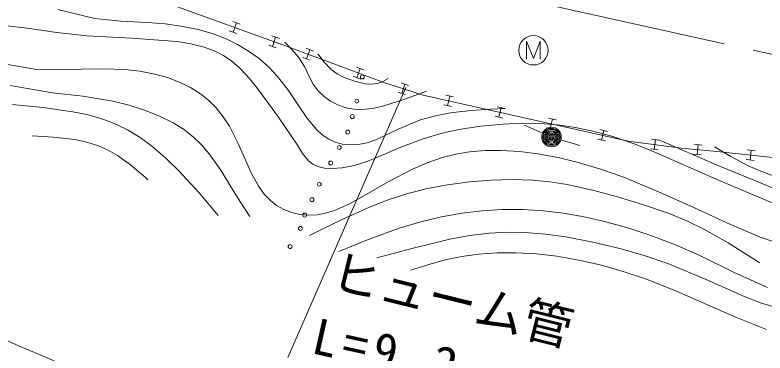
# Model space of a CAD drawing. Units: millimetres, scale not verified. Extents: x 40000 to 680000, y 20000 to 380000.
# Drawn here: x 115574 to 153640, y 251053 to 268238 of the extents above; entities that cross this region are included whole.
import ezdxf
from ezdxf.enums import TextEntityAlignment as Align

# ---------------------------------------------------------------- set-up
doc = ezdxf.new("R2010")
doc.units = ezdxf.units.MM
doc.header["$LTSCALE"] = 1000
doc.linetypes.add('CHAIN', pattern=[18.5, 12, -1.5, 3.5, -1.5])
doc.layers.add('S-BGD', color=7, linetype='Continuous', lineweight=13)
doc.styles.add('ＭＳ ゴシック', font='')
doc.styles.get('ＭＳ ゴシック').set_extended_font_data('MS Gothic')

msp = doc.modelspace()

# ---------------------------------------------------------------- linework, layer by layer
at = {"layer": 'S-BGD'}
for p, q in [((128263, 267040), (119043, 270397)), ((117740, 268514), (119624, 268062)), ((119624, 268062), (120937, 267932)), ((114326, 267781), (116192, 267574)), ((120937, 267932), (122278, 267859)), ((122278, 267859), (123187, 267790)), ((123187, 267790), (124098, 267659)), ((124098, 267659), (124878, 267496)), ((126623, 267903), (127001, 267766)), ((126641, 267365), (126812, 267835)), ((116192, 267574), (117702, 267343)), ((117702, 267343), (119216, 267172)), ((124878, 267496), (125640, 267274)), ((125640, 267274), (126264, 267035)), ((126830, 267296), (126452, 267434)), ((119216, 267172), (121486, 267064)), ((121486, 267064), (123808, 266891)), ((123808, 266891), (124504, 266774)), ((126264, 267035), (126872, 266736)), ((129175, 266717), (128263, 267040)), ((128613, 267182), (128992, 267047)), ((128636, 266643), (128803, 267114)), ((129625, 266483), (129264, 266859)), ((141536, 265985), (141536, 266900)), ((141536, 266900), (141888, 266026)), ((141888, 266026), (142237, 266900)), ((142237, 266900), (142237, 265985)), ((124504, 266774), (125177, 266599)), ((125177, 266599), (125677, 266412)), ((126872, 266736), (127432, 266405)), ((128825, 266576), (128446, 266710)), ((134286, 264807), (129175, 266717)), ((129958, 266088), (129625, 266483)), ((130352, 266544), (130729, 266403)), ((130365, 266006), (130540, 266474)), ((125677, 266412), (126148, 266172)), ((126148, 266172), (126576, 265882)), ((127432, 266405), (127961, 266022)), ((130260, 265612), (129958, 266088)), ((130948, 266263), (131261, 265839)), ((113806, 265970), (116574, 265492)), ((126576, 265882), (126978, 265533)), ((127961, 266022), (128454, 265591)), ((130554, 265935), (130177, 266076)), ((131261, 265839), (131613, 265465)), ((116574, 265492), (117761, 265455)), ((117761, 265455), (118957, 265478)), ((118957, 265478), (120056, 265499)), ((120056, 265499), (121150, 265460)), ((121150, 265460), (121908, 265379)), ((121908, 265379), (122666, 265236)), ((126978, 265533), (127472, 265006)), ((128454, 265591), (128904, 265117)), ((130507, 265110), (130260, 265612)), ((131613, 265465), (131924, 265242)), ((132907, 265589), (133284, 265448)), ((132921, 265050), (133096, 265519)), ((122666, 265236), (123314, 265052)), ((123314, 265052), (123950, 264809)), ((127472, 265006), (127927, 264430)), ((128904, 265117), (129459, 264395)), ((130714, 264722), (130507, 265110)), ((131924, 265242), (132281, 265063)), ((132281, 265063), (132813, 264874)), ((133109, 264980), (132732, 265121)), ((134243, 264865), (134513, 265002)), ((115330, 264653), (117473, 264288)), ((123950, 264809), (124481, 264545)), ((130968, 264375), (130714, 264722)), ((132813, 264874), (133362, 264744)), ((133362, 264744), (133669, 264722)), ((133669, 264722), (133967, 264762)), ((133967, 264762), (134243, 264865)), ((136286, 264163), (134286, 264807)), ((135171, 264784), (135554, 264661)), ((135209, 264247), (135363, 264723)), ((117473, 264288), (119009, 264103)), ((124481, 264545), (124988, 264224)), ((124988, 264224), (125406, 263892)), ((127927, 264430), (128945, 263047)), ((135417, 264545), (129421, 250833)), ((129459, 264395), (129966, 263637)), ((131259, 264092), (130968, 264375)), ((135401, 264185), (135018, 264309)), ((136455, 264359), (135367, 263953)), ((119009, 264103), (120540, 263858)), ((120540, 263858), (121374, 263652)), ((125406, 263892), (125779, 263518)), ((131585, 263858), (131259, 264092)), ((131961, 263663), (131585, 263858)), ((135367, 263953), (134243, 263599)), ((146699, 261830), (136286, 264163)), ((137445, 264159), (137838, 264071)), ((137533, 263627), (137642, 264115)), ((116980, 263533), (115443, 263685)), ((118506, 263321), (116980, 263533)), ((121374, 263652), (122203, 263384)), ((125779, 263518), (126142, 263066)), ((129966, 263637), (130392, 263016)), ((132358, 263525), (131961, 263663)), ((132774, 263448), (132358, 263525)), ((133183, 263433), (132774, 263448)), ((133720, 263486), (133183, 263433)), ((134243, 263599), (133720, 263486)), ((137729, 263583), (137336, 263671)), ((138703, 263388), (139732, 263455)), ((139732, 263455), (140091, 263469)), ((140049, 263576), (140442, 263488)), ((140091, 263469), (140450, 263482)), ((140136, 263044), (140245, 263532)), ((119302, 263154), (118506, 263321)), ((120077, 262929), (119302, 263154)), ((122203, 263384), (122911, 263097)), ((122911, 263097), (123595, 262754)), ((126142, 263066), (126456, 262579)), ((128945, 263047), (129914, 261628)), ((136163, 262902), (136916, 263111)), ((136916, 263111), (137685, 263262)), ((137685, 263262), (138703, 263388)), ((140332, 263000), (139939, 263088)), ((120696, 262690), (120077, 262929)), ((121290, 262396), (120696, 262690)), ((123595, 262754), (124124, 262426)), ((130392, 263016), (130873, 262422)), ((135013, 262426), (136163, 262902)), ((139216, 262581), (140342, 262694)), ((140342, 262694), (141273, 262741)), ((141273, 262741), (142216, 262728)), ((142216, 262728), (143115, 262656)), ((142652, 262993), (143045, 262905)), ((142739, 262461), (142848, 262949)), ((121927, 262006), (121290, 262396)), ((124124, 262426), (124614, 262051)), ((126456, 262579), (126888, 261731)), ((130873, 262422), (131168, 262145)), ((133888, 261894), (135013, 262426)), ((137186, 262208), (138102, 262409)), ((138102, 262409), (139216, 262581)), ((142346, 262234), (141430, 262635)), ((142936, 262417), (142543, 262505)), ((143115, 262656), (144015, 262524)), ((144015, 262524), (144973, 262318)), ((144973, 262318), (145916, 262054)), ((145255, 262410), (145648, 262322)), ((145343, 261878), (145452, 262366)), ((116449, 262100), (117534, 262032)), ((117534, 262032), (118594, 261905)), ((118594, 261905), (119217, 261775)), ((122526, 261567), (121927, 262006)), ((124614, 262051), (125042, 261641)), ((131168, 262145), (131495, 261919)), ((131495, 261919), (131821, 261771)), ((135152, 261519), (136290, 261949)), ((136290, 261949), (137186, 262208)), ((145539, 261834), (145146, 261922)), ((145916, 262054), (147051, 261665)), ((147887, 261927), (148286, 261874)), ((148021, 261405), (148086, 261900)), ((119217, 261775), (119815, 261588)), ((119815, 261588), (120305, 261372)), ((123234, 260963), (122526, 261567)), ((125042, 261641), (125434, 261180)), ((126888, 261731), (127286, 260816)), ((129914, 261628), (130174, 261204)), ((131821, 261771), (132172, 261678)), ((132172, 261678), (132577, 261636)), ((132577, 261636), (132983, 261654)), ((132983, 261654), (133445, 261745)), ((133445, 261745), (133888, 261894)), ((134060, 261042), (135152, 261519)), ((143283, 261890), (144241, 261603)), ((149409, 261475), (146699, 261830)), ((147051, 261665), (148166, 261218)), ((148253, 261883), (151204, 260610)), ((150043, 261665), (150444, 261627)), ((150196, 261148), (150244, 261646)), ((151914, 261039), (151072, 261528)), ((120305, 261372), (120778, 261096)), ((125434, 261180), (126019, 260343)), ((130174, 261204), (130473, 260832)), ((137257, 260985), (137941, 261159)), ((137941, 261159), (138641, 261275)), ((138641, 261275), (139434, 261341)), ((139434, 261341), (140247, 261348)), ((140247, 261348), (141185, 261290)), ((141185, 261290), (142116, 261172)), ((142116, 261172), (143140, 260988)), ((148221, 261378), (147822, 261431)), ((148166, 261218), (151170, 259885)), ((151031, 261319), (149409, 261475)), ((150396, 261129), (149996, 261167)), ((154796, 260906), (151031, 261319)), ((152741, 261383), (153141, 261339)), ((152886, 260864), (152941, 261361)), ((120778, 261096), (121437, 260615)), ((123896, 260320), (123234, 260963)), ((127286, 260816), (127592, 260143)), ((130473, 260832), (130689, 260660)), ((132714, 260571), (133397, 260778)), ((133397, 260778), (134060, 261042)), ((136486, 260721), (137257, 260985)), ((143140, 260988), (144155, 260745)), ((152759, 260591), (151914, 261039)), ((153086, 260842), (152686, 260886)), ((121437, 260615), (122079, 260070)), ((130689, 260660), (130939, 260540)), ((130939, 260540), (131276, 260458)), ((131276, 260458), (131648, 260431)), ((131648, 260431), (132186, 260471)), ((132186, 260471), (132714, 260571)), ((134515, 259760), (135748, 260406)), ((135748, 260406), (136486, 260721)), ((144155, 260745), (145296, 260403)), ((145296, 260403), (146417, 260004)), ((151204, 260610), (154193, 259386)), ((153423, 260293), (152759, 260591)), ((122079, 260070), (122193, 259968)), ((124920, 259198), (123896, 260320)), ((126019, 260343), (126564, 259458)), ((127592, 260143), (127944, 259513)), ((146417, 260004), (148239, 259251)), ((154105, 260052), (153423, 260293)), ((122193, 259968), (122316, 259860)), ((133276, 259042), (134515, 259760)), ((137526, 259606), (138640, 259756)), ((138640, 259756), (139760, 259847)), ((139760, 259847), (140802, 259875)), ((140802, 259875), (141842, 259843)), ((141842, 259843), (142727, 259762)), ((142727, 259762), (143603, 259621)), ((143603, 259621), (144887, 259335)), ((151170, 259885), (154213, 258601)), ((126564, 259458), (127023, 258719)), ((127944, 259513), (128218, 259135)), ((135506, 259157), (136503, 259410)), ((136503, 259410), (137526, 259606)), ((144887, 259335), (146161, 258990)), ((148239, 259251), (150031, 258445)), ((125889, 258046), (124920, 259198)), ((128218, 259135), (128535, 258801)), ((132578, 258657), (133276, 259042)), ((134519, 258840), (135506, 259157)), ((146161, 258990), (147476, 258594)), ((127023, 258719), (127489, 257993)), ((128535, 258801), (128853, 258553)), ((128853, 258553), (129219, 258346)), ((131873, 258335), (132578, 258657)), ((133561, 258469), (134519, 258840)), ((147476, 258594), (148769, 258143)), ((129219, 258346), (129619, 258192)), ((129619, 258192), (130037, 258096)), ((130037, 258096), (130479, 258059)), ((130914, 258083), (131398, 258179)), ((131398, 258179), (131873, 258335)), ((132031, 257777), (133561, 258469)), ((137228, 257975), (138252, 258160)), ((138252, 258160), (139286, 258284)), ((139286, 258284), (140307, 258346)), ((140307, 258346), (141331, 258347)), ((141331, 258347), (142374, 258287)), ((142374, 258287), (143412, 258167)), ((143412, 258167), (144459, 257984)), ((148769, 258143), (149680, 257766)), ((150031, 258445), (151705, 257666)), ((130479, 258059), (130914, 258083)), ((130529, 257033), (132031, 257777)), ((135125, 257410), (136168, 257721)), ((136168, 257721), (137228, 257975)), ((144459, 257984), (145493, 257743)), ((145493, 257743), (146677, 257414)), ((149680, 257766), (150575, 257330)), ((133557, 256844), (135125, 257410)), ((146677, 257414), (147850, 257026)), ((151705, 257666), (153403, 256942)), ((138652, 257020), (137649, 256837)), ((139661, 257144), (138652, 257020)), ((140566, 257190), (139661, 257144)), ((141464, 257176), (140566, 257190)), ((142502, 257095), (141464, 257176)), ((143527, 256955), (142502, 257095)), ((144908, 256688), (143527, 256955)), ((147850, 257026), (149100, 256545)), ((150575, 257330), (151764, 256654)), ((132008, 256220), (133557, 256844)), ((137649, 256837), (135789, 256390)), ((146274, 256364), (144908, 256688)), ((151764, 256654), (152926, 255924)), ((153403, 256942), (154366, 256623)), ((135789, 256390), (133942, 255887)), ((147505, 256011), (146274, 256364)), ((149100, 256545), (150336, 256006)), ((138249, 255967), (137399, 255791)), ((139102, 256083), (138249, 255967)), ((140044, 256146), (139102, 256083)), ((140990, 256150), (140044, 256146)), ((142037, 256090), (140990, 256150)), ((143077, 255970), (142037, 256090)), ((144185, 255781), (143077, 255970)), ((148716, 255601), (147505, 256011)), ((150336, 256006), (152049, 255168)), ((152926, 255924), (153137, 255788)), ((136524, 255545), (135649, 255260)), ((137399, 255791), (136524, 255545)), ((145278, 255533), (144185, 255781)), ((146443, 255204), (145278, 255533)), ((150649, 254799), (148716, 255601)), ((153137, 255788), (153356, 255646)), ((147581, 254820), (146443, 255204)), ((152049, 255168), (153773, 254392)), ((149154, 254192), (147581, 254820)), ((152547, 253948), (150649, 254799)), ((150693, 253513), (149154, 254192)), ((153418, 253612), (152547, 253948)), ((154301, 253336), (153418, 253612)), ((152201, 252852), (150693, 253513)), ((153720, 252252), (152201, 252852))]:
    msp.add_line(p, q, dxfattribs=at)
at = {"layer": 'S-BGD', "linetype": 'CHAIN'}
msp.add_line((139858, 269381), (158027, 265341), dxfattribs=at)
at = {"layer": 'S-BGD'}
for centre, radius in [((141888, 266442), 746), ((133201, 265090), 99.5), ((132924, 263858), 99.5), ((132693, 263072), 99.5), ((132462, 262286), 99.5), ((142804, 262034), 498), ((142804, 262034), 440), ((142804, 262034), 382), ((142804, 262034), 322), ((142804, 262034), 265), ((142804, 262034), 195), ((142804, 262034), 135), ((142804, 262034), 77.5), ((142804, 262034), 15), ((132031, 261501), 99.5), ((131599, 260715), 99.5), ((131014, 259637), 99.5), ((130644, 258851), 99.5), ((130274, 258065), 99.5), ((130059, 257387), 99.5), ((129535, 256463), 99.5)]:
    msp.add_circle(centre, radius, dxfattribs=at)
msp.add_arc((165770, 365984), 125000, 240.54326, 255.48068, dxfattribs=at)

# ---------------------------------------------------------------- texts
at = {"layer": 'S-BGD', "style": 'ＭＳ ゴシック'}
msp.add_text('ヒューム管', height=1833, rotation=346.1, dxfattribs=at).set_placement((131352, 253841), align=Align.BOTTOM_LEFT)
at = {"layer": 'S-BGD', "insert": (130434, 250576), "char_height": 1833, "attachment_point": 7, "rotation": 347.4, "style": 'ＭＳ ゴシック'}
msp.add_mtext('\\T1.24;L=9.2\\~φ600', dxfattribs=at)

doc.saveas('drawing.dxf')
